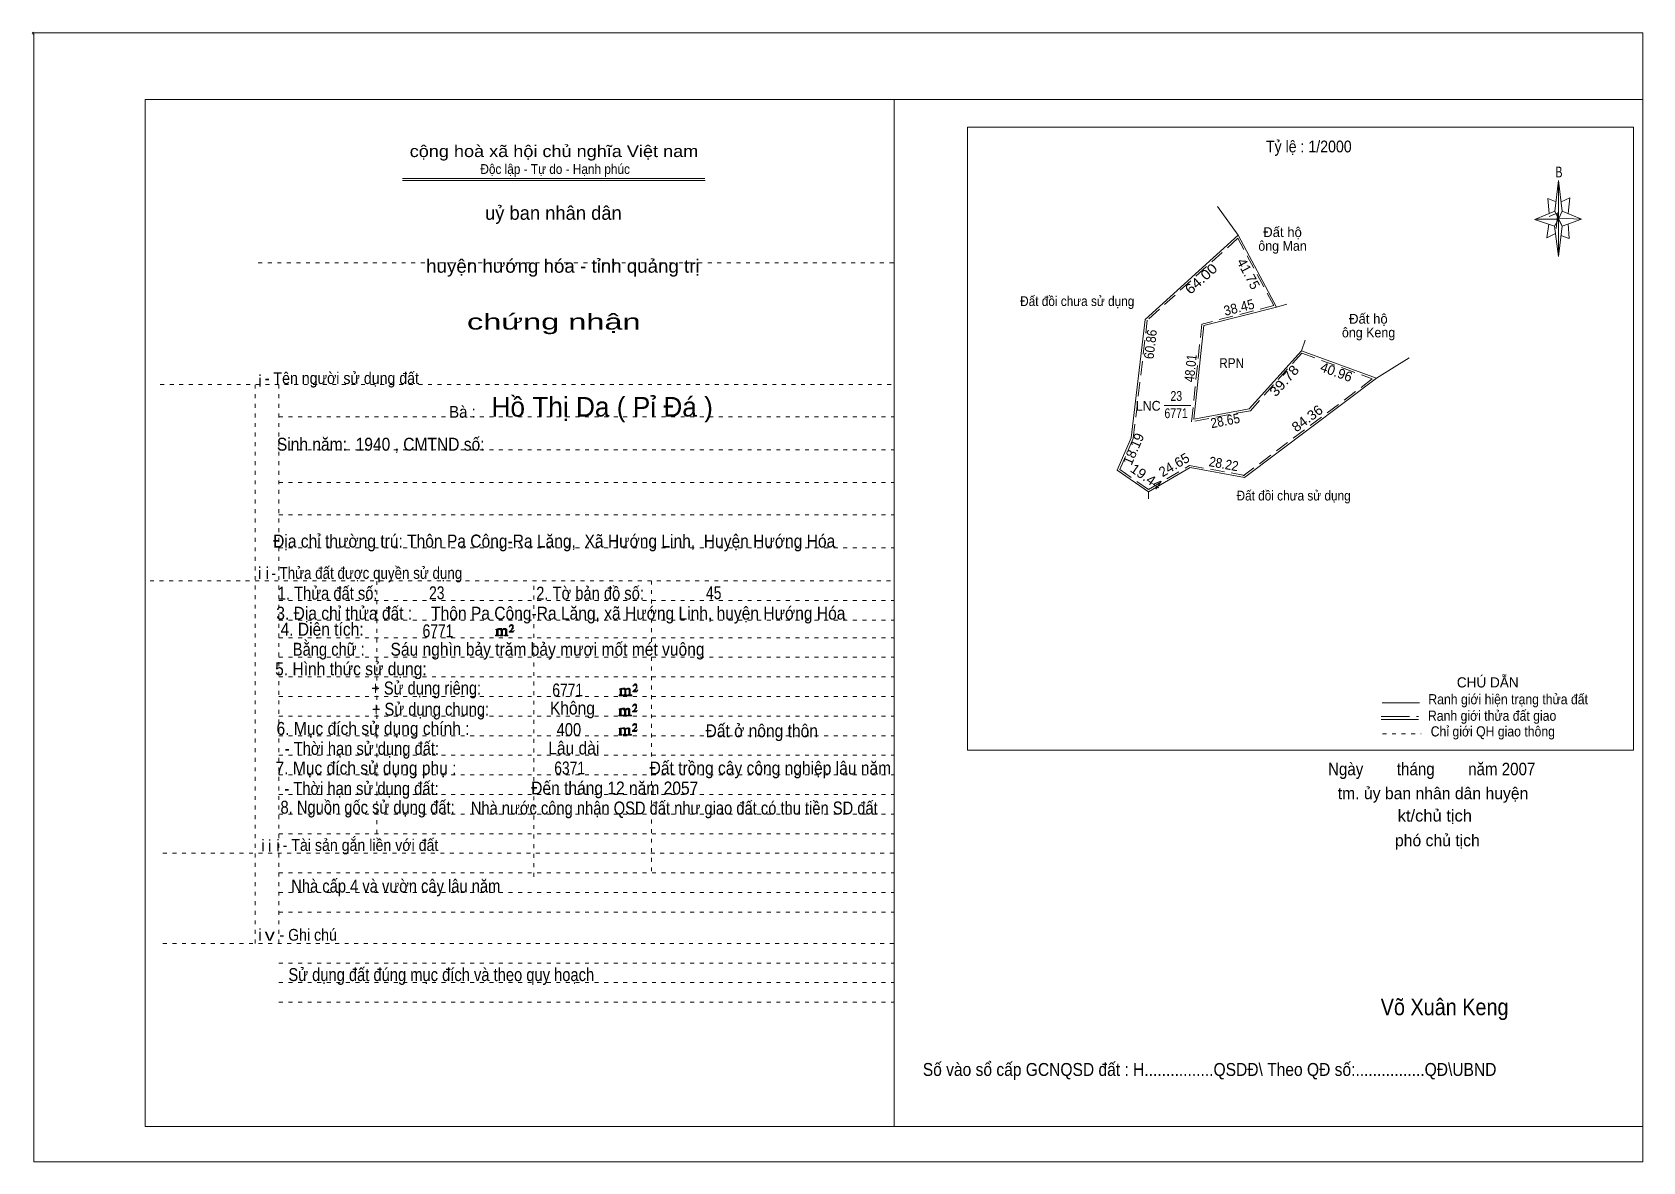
# Model space of a CAD drawing. Header units: centimetres. Extents: x -1.6 to 39.5, y -3.3 to 25.5.
import ezdxf
from ezdxf.enums import TextEntityAlignment as Align

# ---------------------------------------------------------------- set-up
doc = ezdxf.new("R2010")
doc.units = ezdxf.units.CM
doc.header["$LTSCALE"] = 0.12
for name, pattern in [('DOTTED', [1.5, 0.3, -1.2]), ('LONG_DASHED', [7.5, 6, -1.5]), ('MEDIUM_DASHED', [4.5, 3, -1.5])]:
    doc.linetypes.add(name, pattern=pattern)
for name, color, linetype, lineweight in [('1', 7, 'DOTTED', 13), ('10', 7, 'MEDIUM_DASHED', 13), ('13', 7, 'Continuous', 13), ('22', 7, 'Continuous', 13), ('4', 7, 'Continuous', 13), ('5', 7, 'Continuous', 13), ('50', 7, 'Continuous', 13)]:
    doc.layers.add(name, color=color, linetype=linetype, lineweight=lineweight)
doc.layers.add('30', color=7, linetype='Continuous')
doc.layers.add('33', color=7, linetype='Continuous')

msp = doc.modelspace()

# ---------------------------------------------------------------- hatches: boundary and pattern name
at = {"layer": '50'}
for points in [[(10.27, 10.13), (10.27, 10.12), (10.27, 10.11), (10.25, 10.11), (10.24, 10.11), (10.24, 10.1), (10.33, 10.1), (10.33, 10.11), (10.32, 10.11), (10.31, 10.11), (10.31, 10.12), (10.31, 10.13), (10.31, 10.24), (10.31, 10.25), (10.32, 10.26), (10.34, 10.26), (10.35, 10.26), (10.36, 10.26), (10.37, 10.25), (10.39, 10.22), (10.39, 10.13), (10.37, 10.12), (10.37, 10.11), (10.36, 10.11), (10.35, 10.11), (10.35, 10.1), (10.44, 10.1), (10.44, 10.11), (10.43, 10.11), (10.42, 10.11), (10.42, 10.12), (10.42, 10.13), (10.42, 10.24), (10.44, 10.26), (10.45, 10.26), (10.46, 10.26), (10.49, 10.26), (10.49, 10.25), (10.5, 10.24), (10.5, 10.22), (10.5, 10.13), (10.5, 10.12), (10.49, 10.11), (10.49, 10.11), (10.47, 10.11), (10.47, 10.1), (10.56, 10.1), (10.56, 10.11), (10.55, 10.11), (10.54, 10.11), (10.53, 10.12), (10.53, 10.13), (10.53, 10.2), (10.53, 10.25), (10.53, 10.26), (10.52, 10.27), (10.5, 10.28), (10.47, 10.28), (10.46, 10.28), (10.44, 10.27), (10.41, 10.25), (10.41, 10.26), (10.4, 10.28), (10.39, 10.28), (10.37, 10.28), (10.35, 10.28), (10.34, 10.28), (10.32, 10.26), (10.31, 10.26), (10.31, 10.25), (10.31, 10.25), (10.31, 10.26), (10.31, 10.28), (10.24, 10.26), (10.24, 10.26), (10.25, 10.26), (10.27, 10.25), (10.27, 10.24), (10.27, 10.23)], [(10.69, 10.19), (10.72, 10.24), (10.72, 10.24), (10.71, 10.22), (10.69, 10.22), (10.68, 10.22), (10.63, 10.22), (10.66, 10.26), (10.67, 10.27), (10.69, 10.28), (10.69, 10.3), (10.69, 10.32), (10.69, 10.34), (10.69, 10.35), (10.69, 10.37), (10.68, 10.38), (10.67, 10.38), (10.66, 10.39), (10.65, 10.39), (10.63, 10.38), (10.63, 10.38), (10.62, 10.37), (10.61, 10.35), (10.59, 10.33), (10.61, 10.33), (10.61, 10.35), (10.62, 10.35), (10.63, 10.36), (10.65, 10.36), (10.66, 10.36), (10.67, 10.35), (10.68, 10.35), (10.68, 10.32), (10.68, 10.3), (10.66, 10.28), (10.66, 10.26), (10.65, 10.25), (10.59, 10.2), (10.59, 10.19)], [(13.42, 8.61), (13.42, 8.6), (13.42, 8.59), (13.41, 8.59), (13.4, 8.59), (13.4, 8.57), (13.48, 8.57), (13.48, 8.59), (13.47, 8.59), (13.46, 8.59), (13.46, 8.6), (13.46, 8.61), (13.46, 8.72), (13.46, 8.73), (13.47, 8.74), (13.5, 8.74), (13.51, 8.74), (13.52, 8.74), (13.53, 8.73), (13.54, 8.69), (13.54, 8.61), (13.53, 8.6), (13.53, 8.59), (13.52, 8.59), (13.51, 8.59), (13.51, 8.57), (13.6, 8.57), (13.6, 8.59), (13.58, 8.59), (13.57, 8.59), (13.57, 8.6), (13.57, 8.61), (13.57, 8.72), (13.6, 8.74), (13.61, 8.74), (13.62, 8.74), (13.64, 8.74), (13.64, 8.73), (13.65, 8.72), (13.65, 8.69), (13.65, 8.61), (13.65, 8.6), (13.64, 8.59), (13.64, 8.59), (13.63, 8.59), (13.63, 8.57), (13.72, 8.57), (13.72, 8.59), (13.7, 8.59), (13.69, 8.59), (13.68, 8.6), (13.68, 8.61), (13.68, 8.68), (13.68, 8.73), (13.68, 8.74), (13.67, 8.75), (13.65, 8.76), (13.63, 8.76), (13.62, 8.76), (13.6, 8.75), (13.56, 8.73), (13.56, 8.74), (13.55, 8.76), (13.54, 8.76), (13.53, 8.76), (13.51, 8.76), (13.5, 8.76), (13.47, 8.74), (13.46, 8.74), (13.46, 8.73), (13.46, 8.73), (13.46, 8.74), (13.46, 8.76), (13.4, 8.74), (13.4, 8.74), (13.41, 8.74), (13.42, 8.73), (13.42, 8.72), (13.42, 8.71)], [(13.85, 8.67), (13.87, 8.72), (13.87, 8.72), (13.86, 8.69), (13.85, 8.69), (13.84, 8.69), (13.78, 8.69), (13.82, 8.74), (13.83, 8.75), (13.85, 8.76), (13.85, 8.78), (13.85, 8.79), (13.85, 8.82), (13.85, 8.83), (13.85, 8.85), (13.84, 8.86), (13.83, 8.86), (13.82, 8.87), (13.8, 8.87), (13.78, 8.86), (13.78, 8.86), (13.77, 8.85), (13.76, 8.83), (13.75, 8.81), (13.76, 8.81), (13.76, 8.83), (13.77, 8.83), (13.78, 8.84), (13.8, 8.84), (13.82, 8.84), (13.83, 8.83), (13.84, 8.83), (13.84, 8.79), (13.84, 8.78), (13.82, 8.76), (13.82, 8.74), (13.8, 8.73), (13.75, 8.68), (13.75, 8.67)], [(13.41, 8.09), (13.41, 8.08), (13.41, 8.07), (13.4, 8.07), (13.39, 8.07), (13.39, 8.06), (13.48, 8.06), (13.48, 8.07), (13.47, 8.07), (13.45, 8.07), (13.45, 8.08), (13.45, 8.09), (13.45, 8.2), (13.45, 8.21), (13.47, 8.23), (13.49, 8.23), (13.5, 8.23), (13.51, 8.23), (13.52, 8.21), (13.53, 8.18), (13.53, 8.09), (13.52, 8.08), (13.52, 8.07), (13.51, 8.07), (13.5, 8.07), (13.5, 8.06), (13.59, 8.06), (13.59, 8.07), (13.58, 8.07), (13.57, 8.07), (13.57, 8.08), (13.57, 8.09), (13.57, 8.2), (13.59, 8.23), (13.6, 8.23), (13.61, 8.23), (13.63, 8.23), (13.63, 8.21), (13.64, 8.2), (13.64, 8.18), (13.64, 8.09), (13.64, 8.08), (13.63, 8.07), (13.63, 8.07), (13.62, 8.07), (13.62, 8.06), (13.71, 8.06), (13.71, 8.07), (13.7, 8.07), (13.69, 8.07), (13.67, 8.08), (13.67, 8.09), (13.67, 8.17), (13.67, 8.21), (13.67, 8.23), (13.66, 8.24), (13.64, 8.25), (13.62, 8.25), (13.61, 8.25), (13.59, 8.24), (13.55, 8.21), (13.55, 8.23), (13.54, 8.25), (13.53, 8.25), (13.52, 8.25), (13.5, 8.25), (13.49, 8.25), (13.47, 8.23), (13.45, 8.23), (13.45, 8.21), (13.45, 8.21), (13.45, 8.23), (13.45, 8.25), (13.39, 8.23), (13.39, 8.23), (13.4, 8.23), (13.41, 8.21), (13.41, 8.2), (13.41, 8.19)], [(13.84, 8.16), (13.86, 8.2), (13.86, 8.2), (13.85, 8.18), (13.84, 8.18), (13.83, 8.18), (13.77, 8.18), (13.81, 8.23), (13.82, 8.24), (13.84, 8.25), (13.84, 8.27), (13.84, 8.28), (13.84, 8.3), (13.84, 8.31), (13.84, 8.34), (13.83, 8.35), (13.82, 8.35), (13.81, 8.36), (13.8, 8.36), (13.77, 8.35), (13.77, 8.35), (13.76, 8.34), (13.75, 8.31), (13.74, 8.29), (13.75, 8.29), (13.75, 8.31), (13.76, 8.31), (13.77, 8.33), (13.8, 8.33), (13.81, 8.33), (13.82, 8.31), (13.83, 8.31), (13.83, 8.28), (13.83, 8.27), (13.81, 8.25), (13.81, 8.23), (13.8, 8.21), (13.74, 8.17), (13.74, 8.16)], [(13.84, 7.66), (13.86, 7.71), (13.86, 7.71), (13.85, 7.68), (13.84, 7.68), (13.83, 7.68), (13.77, 7.68), (13.81, 7.73), (13.82, 7.74), (13.84, 7.75), (13.84, 7.77), (13.84, 7.78), (13.84, 7.81), (13.84, 7.82), (13.84, 7.84), (13.83, 7.85), (13.82, 7.85), (13.81, 7.86), (13.79, 7.86), (13.77, 7.85), (13.77, 7.85), (13.76, 7.84), (13.75, 7.82), (13.74, 7.8), (13.75, 7.8), (13.75, 7.82), (13.76, 7.82), (13.77, 7.83), (13.79, 7.83), (13.81, 7.83), (13.82, 7.82), (13.83, 7.82), (13.83, 7.78), (13.83, 7.77), (13.81, 7.75), (13.81, 7.73), (13.79, 7.72), (13.74, 7.67), (13.74, 7.66)], [(13.41, 7.6), (13.41, 7.59), (13.41, 7.58), (13.4, 7.58), (13.39, 7.58), (13.39, 7.56), (13.47, 7.56), (13.47, 7.58), (13.46, 7.58), (13.45, 7.58), (13.45, 7.59), (13.45, 7.6), (13.45, 7.71), (13.45, 7.72), (13.46, 7.73), (13.49, 7.73), (13.5, 7.73), (13.51, 7.73), (13.52, 7.72), (13.53, 7.68), (13.53, 7.6), (13.52, 7.59), (13.52, 7.58), (13.51, 7.58), (13.5, 7.58), (13.5, 7.56), (13.59, 7.56), (13.59, 7.58), (13.57, 7.58), (13.56, 7.58), (13.56, 7.59), (13.56, 7.6), (13.56, 7.71), (13.59, 7.73), (13.6, 7.73), (13.61, 7.73), (13.63, 7.73), (13.63, 7.72), (13.64, 7.71), (13.64, 7.68), (13.64, 7.6), (13.64, 7.59), (13.63, 7.58), (13.63, 7.58), (13.62, 7.58), (13.62, 7.56), (13.71, 7.56), (13.71, 7.58), (13.69, 7.58), (13.68, 7.58), (13.67, 7.59), (13.67, 7.6), (13.67, 7.67), (13.67, 7.72), (13.67, 7.73), (13.66, 7.74), (13.64, 7.75), (13.62, 7.75), (13.61, 7.75), (13.59, 7.74), (13.55, 7.72), (13.55, 7.73), (13.54, 7.75), (13.53, 7.75), (13.52, 7.75), (13.5, 7.75), (13.49, 7.75), (13.46, 7.73), (13.45, 7.73), (13.45, 7.72), (13.45, 7.72), (13.45, 7.73), (13.45, 7.75), (13.39, 7.73), (13.39, 7.73), (13.4, 7.73), (13.41, 7.72), (13.41, 7.71), (13.41, 7.7)]]:
    msp.add_hatch(color=256, dxfattribs=at).paths.add_polyline_path(points)

# ---------------------------------------------------------------- linework, layer by layer
at = {"layer": '1', "linetype": 'Continuous'}
for p, q in [((1.31, -2.42), (1.31, 23.78)), ((1.31, 23.78), (39.51, 23.78)), ((20.41, -2.42), (20.41, 23.78)), ((39.51, -2.42), (39.51, 23.78)), ((7.87, 21.76), (15.58, 21.76)), ((7.87, 21.71), (15.59, 21.71)), ((37.26, 20.55), (36.75, 20.72)), ((1.31, -2.42), (39.51, -2.42))]:
    msp.add_line(p, q, dxfattribs=at)
at = {"layer": '1'}
for p, q in [((4.19, 19.61), (20.41, 19.61)), ((1.69, 16.51), (20.41, 16.51)), ((4.11, 2.25), (4.11, 16.51)), ((4.72, 2.25), (4.72, 16.51)), ((4.72, 15.68), (20.41, 15.68)), ((4.72, 14.84), (20.41, 14.84)), ((4.72, 14.01), (20.41, 14.01)), ((4.72, 13.18), (20.41, 13.18)), ((4.72, 12.34), (20.41, 12.34)), ((1.43, 11.5), (20.41, 11.5)), ((7.22, 5.05), (7.22, 11.5)), ((11.22, 3.95), (11.22, 11.5)), ((14.22, 4.09), (14.22, 11.5)), ((4.72, 11), (20.41, 11)), ((4.72, 10.5), (20.41, 10.5)), ((4.72, 10.05), (20.41, 10.05)), ((4.72, 9.55), (20.41, 9.55)), ((4.72, 9.05), (20.41, 9.05)), ((4.72, 8.55), (20.41, 8.55)), ((4.72, 8.05), (20.41, 8.05)), ((4.72, 7.55), (20.41, 7.55)), ((4.72, 7.05), (20.41, 7.05)), ((4.72, 6.55), (20.41, 6.55)), ((4.72, 6.05), (20.41, 6.05)), ((4.72, 5.55), (20.41, 5.55)), ((4.72, 5.05), (20.41, 5.05)), ((1.76, 4.55), (20.41, 4.55)), ((4.72, 4.05), (20.41, 4.05)), ((4.72, 3.55), (20.41, 3.55)), ((4.72, 3.05), (20.41, 3.05)), ((1.76, 2.25), (20.41, 2.25)), ((4.72, 1.75), (20.41, 1.75)), ((4.72, 1.25), (20.41, 1.25)), ((4.72, 0.75), (20.41, 0.75))]:
    msp.add_line(p, q, dxfattribs=at)
at = {"layer": '1', "linetype": 'Continuous'}
msp.add_lwpolyline([(-1.53, -3.32), (39.51, -3.32), (39.51, 25.48), (-1.53, 25.48)], close=True, dxfattribs=at)
msp.add_lwpolyline([(37.27, 20.35), (37.06, 20.25), (37.11, 20.6)], dxfattribs=at)
at = {"layer": '10', "linetype": 'Continuous'}
for p, q in [((29.19, 20.32), (28.66, 21.05)), ((30.17, 18.48), (28.31, 18.01)), ((32.72, 16.67), (29.35, 14.14))]:
    msp.add_line(p, q, dxfattribs=at)
at = {"layer": '10'}
for p, q in [((29.18, 20.24), (26.87, 18.15)), ((30.1, 18.52), (29.18, 20.24)), ((30.1, 18.52), (28.26, 18.05)), ((26.51, 15.14), (26.87, 18.15)), ((30.81, 17.31), (32.61, 16.65)), ((32.61, 16.65), (29.32, 14.18)), ((26.17, 14.34), (26.51, 15.13)), ((26.9, 13.83), (26.17, 14.34))]:
    msp.add_line(p, q, dxfattribs=at)
at = {"layer": '10', "linetype": 'LONG_DASHED'}
for p, q in [((30.17, 18.48), (30.43, 18.56)), ((30.8, 17.37), (30.9, 17.64))]:
    msp.add_line(p, q, dxfattribs=at)
at = {"layer": '10', "linetype": 'Continuous'}
for points in [[(30.17, 18.48), (29.19, 20.32), (26.82, 18.17)], [(26.9, 13.77), (26.1, 14.32), (26.46, 15.15), (26.82, 18.17)], [(30.8, 17.37), (29.47, 15.89), (28.06, 15.62), (28.31, 18.01)], [(30.8, 17.37), (32.72, 16.67), (33.55, 17.19)], [(26.9, 13.77), (27.96, 14.39), (29.35, 14.14)]]:
    msp.add_lwpolyline(points, dxfattribs=at)
at = {"layer": '10'}
for points in [[(30.81, 17.31), (29.5, 15.84), (28, 15.56), (28.26, 18.05)], [(26.9, 13.83), (27.95, 14.44), (29.36, 14.19)]]:
    msp.add_lwpolyline(points, dxfattribs=at)
at = {"layer": '13'}
msp.add_line((27.3, 15.97), (27.98, 15.97), dxfattribs=at)
at = {"layer": '22'}
msp.add_line((26.9, 13.77), (26.9, 13.59), dxfattribs=at)
at = {"layer": '4'}
for p, q in [((32.86, 8.39), (33.81, 8.39)), ((32.84, 7.96), (33.79, 7.96))]:
    msp.add_line(p, q, dxfattribs=at)
at = {"layer": '4', "linetype": 'LONG_DASHED'}
msp.add_line((32.84, 8.04), (33.79, 8.04), dxfattribs=at)
at = {"layer": '4', "linetype": 'DOTTED'}
msp.add_line((32.87, 7.6), (33.86, 7.6), dxfattribs=at)
at = {"layer": '4'}
msp.add_lwpolyline([(22.28, 23.07), (39.27, 23.07), (39.27, 7.18), (22.28, 7.18)], close=True, dxfattribs=at)
msp.add_circle((-1.55, 25.47), 0.025, dxfattribs=at)
at = {"layer": '5'}
for p, q in [((37.27, 20.93), (37.36, 21.71)), ((37.45, 20.55), (37.36, 19.77)), ((37.45, 20.93), (37.95, 20.73)), ((37.61, 20.61), (37.63, 20.23)), ((37.63, 20.23), (37.42, 20.31))]:
    msp.add_line(p, q, dxfattribs=at)
for points in [[(37.36, 21.71), (37.45, 20.93), (37.36, 20.73)], [(37.36, 20.73), (36.77, 20.73), (37.27, 20.93), (37.45, 20.55), (37.95, 20.73), (37.36, 20.75)], [(37.36, 20.73), (37.36, 19.77), (37.26, 20.55)]]:
    msp.add_lwpolyline(points, close=True, dxfattribs=at)
for points in [[(37.3, 21.17), (37.09, 21.25), (37.12, 20.87)], [(37.43, 21.17), (37.65, 21.27), (37.61, 20.87)], [(37.36, 20.73), (37.27, 20.93), (36.77, 20.73)], [(37.12, 20.79), (37.34, 20.89), (37.3, 20.49)], [(37.36, 20.73), (37.45, 20.55), (37.95, 20.73)]]:
    msp.add_lwpolyline(points, dxfattribs=at)
at = {"layer": '50'}
for points in [[(10.27, 10.13), (10.27, 10.12), (10.27, 10.11), (10.25, 10.11), (10.24, 10.11), (10.24, 10.1), (10.33, 10.1), (10.33, 10.11), (10.32, 10.11), (10.31, 10.11), (10.31, 10.12), (10.31, 10.13), (10.31, 10.24), (10.31, 10.25), (10.32, 10.26), (10.34, 10.26), (10.35, 10.26), (10.36, 10.26), (10.37, 10.25), (10.39, 10.22), (10.39, 10.13), (10.37, 10.12), (10.37, 10.11), (10.36, 10.11), (10.35, 10.11), (10.35, 10.1), (10.44, 10.1), (10.44, 10.11), (10.43, 10.11), (10.42, 10.11), (10.42, 10.12), (10.42, 10.13), (10.42, 10.24), (10.44, 10.26), (10.45, 10.26), (10.46, 10.26), (10.49, 10.26), (10.49, 10.25), (10.5, 10.24), (10.5, 10.22), (10.5, 10.13), (10.5, 10.12), (10.49, 10.11), (10.49, 10.11), (10.47, 10.11), (10.47, 10.1), (10.56, 10.1), (10.56, 10.11), (10.55, 10.11), (10.54, 10.11), (10.53, 10.12), (10.53, 10.13), (10.53, 10.2), (10.53, 10.25), (10.53, 10.26), (10.52, 10.27), (10.5, 10.28), (10.47, 10.28), (10.46, 10.28), (10.44, 10.27), (10.41, 10.25), (10.41, 10.26), (10.4, 10.28), (10.39, 10.28), (10.37, 10.28), (10.35, 10.28), (10.34, 10.28), (10.32, 10.26), (10.31, 10.26), (10.31, 10.25), (10.31, 10.25), (10.31, 10.26), (10.31, 10.28), (10.24, 10.26), (10.24, 10.26), (10.25, 10.26), (10.27, 10.25), (10.27, 10.24), (10.27, 10.23)], [(10.69, 10.19), (10.72, 10.24), (10.72, 10.24), (10.71, 10.22), (10.69, 10.22), (10.68, 10.22), (10.63, 10.22), (10.66, 10.26), (10.67, 10.27), (10.69, 10.28), (10.69, 10.3), (10.69, 10.32), (10.69, 10.34), (10.69, 10.35), (10.69, 10.37), (10.68, 10.38), (10.67, 10.38), (10.66, 10.39), (10.65, 10.39), (10.63, 10.38), (10.63, 10.38), (10.62, 10.37), (10.61, 10.35), (10.59, 10.33), (10.61, 10.33), (10.61, 10.35), (10.62, 10.35), (10.63, 10.36), (10.65, 10.36), (10.66, 10.36), (10.67, 10.35), (10.68, 10.35), (10.68, 10.32), (10.68, 10.3), (10.66, 10.28), (10.66, 10.26), (10.65, 10.25), (10.59, 10.2), (10.59, 10.19)], [(13.42, 8.61), (13.42, 8.6), (13.42, 8.59), (13.41, 8.59), (13.4, 8.59), (13.4, 8.57), (13.48, 8.57), (13.48, 8.59), (13.47, 8.59), (13.46, 8.59), (13.46, 8.6), (13.46, 8.61), (13.46, 8.72), (13.46, 8.73), (13.47, 8.74), (13.5, 8.74), (13.51, 8.74), (13.52, 8.74), (13.53, 8.73), (13.54, 8.69), (13.54, 8.61), (13.53, 8.6), (13.53, 8.59), (13.52, 8.59), (13.51, 8.59), (13.51, 8.57), (13.6, 8.57), (13.6, 8.59), (13.58, 8.59), (13.57, 8.59), (13.57, 8.6), (13.57, 8.61), (13.57, 8.72), (13.6, 8.74), (13.61, 8.74), (13.62, 8.74), (13.64, 8.74), (13.64, 8.73), (13.65, 8.72), (13.65, 8.69), (13.65, 8.61), (13.65, 8.6), (13.64, 8.59), (13.64, 8.59), (13.63, 8.59), (13.63, 8.57), (13.72, 8.57), (13.72, 8.59), (13.7, 8.59), (13.69, 8.59), (13.68, 8.6), (13.68, 8.61), (13.68, 8.68), (13.68, 8.73), (13.68, 8.74), (13.67, 8.75), (13.65, 8.76), (13.63, 8.76), (13.62, 8.76), (13.6, 8.75), (13.56, 8.73), (13.56, 8.74), (13.55, 8.76), (13.54, 8.76), (13.53, 8.76), (13.51, 8.76), (13.5, 8.76), (13.47, 8.74), (13.46, 8.74), (13.46, 8.73), (13.46, 8.73), (13.46, 8.74), (13.46, 8.76), (13.4, 8.74), (13.4, 8.74), (13.41, 8.74), (13.42, 8.73), (13.42, 8.72), (13.42, 8.71)], [(13.85, 8.67), (13.87, 8.72), (13.87, 8.72), (13.86, 8.69), (13.85, 8.69), (13.84, 8.69), (13.78, 8.69), (13.82, 8.74), (13.83, 8.75), (13.85, 8.76), (13.85, 8.78), (13.85, 8.79), (13.85, 8.82), (13.85, 8.83), (13.85, 8.85), (13.84, 8.86), (13.83, 8.86), (13.82, 8.87), (13.8, 8.87), (13.78, 8.86), (13.78, 8.86), (13.77, 8.85), (13.76, 8.83), (13.75, 8.81), (13.76, 8.81), (13.76, 8.83), (13.77, 8.83), (13.78, 8.84), (13.8, 8.84), (13.82, 8.84), (13.83, 8.83), (13.84, 8.83), (13.84, 8.79), (13.84, 8.78), (13.82, 8.76), (13.82, 8.74), (13.8, 8.73), (13.75, 8.68), (13.75, 8.67)], [(13.41, 8.09), (13.41, 8.08), (13.41, 8.07), (13.4, 8.07), (13.39, 8.07), (13.39, 8.06), (13.48, 8.06), (13.48, 8.07), (13.47, 8.07), (13.45, 8.07), (13.45, 8.08), (13.45, 8.09), (13.45, 8.2), (13.45, 8.21), (13.47, 8.23), (13.49, 8.23), (13.5, 8.23), (13.51, 8.23), (13.52, 8.21), (13.53, 8.18), (13.53, 8.09), (13.52, 8.08), (13.52, 8.07), (13.51, 8.07), (13.5, 8.07), (13.5, 8.06), (13.59, 8.06), (13.59, 8.07), (13.58, 8.07), (13.57, 8.07), (13.57, 8.08), (13.57, 8.09), (13.57, 8.2), (13.59, 8.23), (13.6, 8.23), (13.61, 8.23), (13.63, 8.23), (13.63, 8.21), (13.64, 8.2), (13.64, 8.18), (13.64, 8.09), (13.64, 8.08), (13.63, 8.07), (13.63, 8.07), (13.62, 8.07), (13.62, 8.06), (13.71, 8.06), (13.71, 8.07), (13.7, 8.07), (13.69, 8.07), (13.67, 8.08), (13.67, 8.09), (13.67, 8.17), (13.67, 8.21), (13.67, 8.23), (13.66, 8.24), (13.64, 8.25), (13.62, 8.25), (13.61, 8.25), (13.59, 8.24), (13.55, 8.21), (13.55, 8.23), (13.54, 8.25), (13.53, 8.25), (13.52, 8.25), (13.5, 8.25), (13.49, 8.25), (13.47, 8.23), (13.45, 8.23), (13.45, 8.21), (13.45, 8.21), (13.45, 8.23), (13.45, 8.25), (13.39, 8.23), (13.39, 8.23), (13.4, 8.23), (13.41, 8.21), (13.41, 8.2), (13.41, 8.19)], [(13.84, 8.16), (13.86, 8.2), (13.86, 8.2), (13.85, 8.18), (13.84, 8.18), (13.83, 8.18), (13.77, 8.18), (13.81, 8.23), (13.82, 8.24), (13.84, 8.25), (13.84, 8.27), (13.84, 8.28), (13.84, 8.3), (13.84, 8.31), (13.84, 8.34), (13.83, 8.35), (13.82, 8.35), (13.81, 8.36), (13.8, 8.36), (13.77, 8.35), (13.77, 8.35), (13.76, 8.34), (13.75, 8.31), (13.74, 8.29), (13.75, 8.29), (13.75, 8.31), (13.76, 8.31), (13.77, 8.33), (13.8, 8.33), (13.81, 8.33), (13.82, 8.31), (13.83, 8.31), (13.83, 8.28), (13.83, 8.27), (13.81, 8.25), (13.81, 8.23), (13.8, 8.21), (13.74, 8.17), (13.74, 8.16)], [(13.84, 7.66), (13.86, 7.71), (13.86, 7.71), (13.85, 7.68), (13.84, 7.68), (13.83, 7.68), (13.77, 7.68), (13.81, 7.73), (13.82, 7.74), (13.84, 7.75), (13.84, 7.77), (13.84, 7.78), (13.84, 7.81), (13.84, 7.82), (13.84, 7.84), (13.83, 7.85), (13.82, 7.85), (13.81, 7.86), (13.79, 7.86), (13.77, 7.85), (13.77, 7.85), (13.76, 7.84), (13.75, 7.82), (13.74, 7.8), (13.75, 7.8), (13.75, 7.82), (13.76, 7.82), (13.77, 7.83), (13.79, 7.83), (13.81, 7.83), (13.82, 7.82), (13.83, 7.82), (13.83, 7.78), (13.83, 7.77), (13.81, 7.75), (13.81, 7.73), (13.79, 7.72), (13.74, 7.67), (13.74, 7.66)], [(13.41, 7.6), (13.41, 7.59), (13.41, 7.58), (13.4, 7.58), (13.39, 7.58), (13.39, 7.56), (13.47, 7.56), (13.47, 7.58), (13.46, 7.58), (13.45, 7.58), (13.45, 7.59), (13.45, 7.6), (13.45, 7.71), (13.45, 7.72), (13.46, 7.73), (13.49, 7.73), (13.5, 7.73), (13.51, 7.73), (13.52, 7.72), (13.53, 7.68), (13.53, 7.6), (13.52, 7.59), (13.52, 7.58), (13.51, 7.58), (13.5, 7.58), (13.5, 7.56), (13.59, 7.56), (13.59, 7.58), (13.57, 7.58), (13.56, 7.58), (13.56, 7.59), (13.56, 7.6), (13.56, 7.71), (13.59, 7.73), (13.6, 7.73), (13.61, 7.73), (13.63, 7.73), (13.63, 7.72), (13.64, 7.71), (13.64, 7.68), (13.64, 7.6), (13.64, 7.59), (13.63, 7.58), (13.63, 7.58), (13.62, 7.58), (13.62, 7.56), (13.71, 7.56), (13.71, 7.58), (13.69, 7.58), (13.68, 7.58), (13.67, 7.59), (13.67, 7.6), (13.67, 7.67), (13.67, 7.72), (13.67, 7.73), (13.66, 7.74), (13.64, 7.75), (13.62, 7.75), (13.61, 7.75), (13.59, 7.74), (13.55, 7.72), (13.55, 7.73), (13.54, 7.75), (13.53, 7.75), (13.52, 7.75), (13.5, 7.75), (13.49, 7.75), (13.46, 7.73), (13.45, 7.73), (13.45, 7.72), (13.45, 7.72), (13.45, 7.73), (13.45, 7.75), (13.39, 7.73), (13.39, 7.73), (13.4, 7.73), (13.41, 7.72), (13.41, 7.71), (13.41, 7.7)]]:
    msp.add_lwpolyline(points, close=True, dxfattribs=at)

# ---------------------------------------------------------------- texts
at = {"layer": '1'}
for s, height, width, p in [('cộng hoà xã hội chủ nghĩa Việt nam', 0.3, 1.15, (11.735, 22.31)), ('Độc lập - Tự do - Hạnh phúc', 0.25, 0.9, (11.765, 21.88)), ('chứng nhận', 0.4, 1.55, (11.73, 17.91)), ('- Tên người sử dụng đất', 0.3, 0.9, (6.325, 16.52)), ('- Thửa đất được quyền sử dụng', 0.3, 0.85, (6.96, 11.55)), ('- Tài sản gắn liền với đất ', 0.3, 0.9, (6.85, 4.61)), ('v', 0.3, 1.3, (4.485, 2.32)), ('- Ghi chú', 0.3, 0.9, (5.465, 2.32))]:
    msp.add_text(s, height=height, dxfattribs=dict(at, width=width)).set_placement(p, align=Align.CENTER)
for s, height, p in [('uỷ ban nhân dân', 0.35, (11.72, 20.71)), ('i', 0.3, (4.235, 16.45)), ('i', 0.3, (4.225, 11.55)), ('i', 0.3, (4.425, 11.55)), ('i', 0.3, (4.315, 4.6)), ('i', 0.3, (4.485, 4.59)), ('i', 0.3, (4.695, 4.6)), ('i', 0.3, (4.235, 2.32))]:
    msp.add_text(s, height=height, dxfattribs=at).set_placement(p, align=Align.CENTER)
at = {"layer": '10'}
for s, height, width, p in [('Tỷ lệ : 1/2000', 0.3, 0.9, (30.99, 22.43)), ('ông Man', 0.25, 0.95, (30.32, 19.92)), ('Đất đồi chưa sử dụng ', 0.25, 0.9, (25.125, 18.51)), ('ông Keng', 0.25, 0.95, (32.515, 17.71)), ('Đất đồi chưa sử dụng ', 0.25, 0.9, (30.645, 13.55)), ('Võ Xuân Keng', 0.42, 0.9, (34.455, 0.42))]:
    msp.add_text(s, height=height, dxfattribs=dict(at, width=width)).set_placement(p, align=Align.CENTER)
for s, height, p in [('Đất hộ', 0.25, (30.32, 20.27)), ('Đất hộ', 0.25, (32.51, 18.06)), ('Hồ Thị Da ( Pỉ Đá )', 0.5, (12.965, 15.69))]:
    msp.add_text(s, height=height, dxfattribs=at).set_placement(p, align=Align.CENTER)
at = {"layer": '10', "width": 0.9}
msp.add_text('RPN', height=0.25, dxfattribs=at).set_placement((29.34, 16.93), align=Align.RIGHT)
at = {"layer": '30'}
for s, rotation, width, p in [('64.00', 42.138, 1.15, (28.326, 19.112)), ('38.45', 14.029, 0.95, (29.24, 18.355)), ('60.86', 83.224, 0.9, (27.074, 17.52)), ('48.01', 84.107, 0.85, (28.097, 16.912)), ('39.78', 48.057, 1.1, (30.456, 16.521)), ('28.65', 10.863, 0.9, (28.881, 15.463)), ('84.36', 36.89, 1.05, (31.025, 15.544)), ('19.44', 325.476, 1.05, (26.774, 14.053)), ('28.22', 349.67, 0.9, (28.798, 14.361))]:
    msp.add_text(s, height=0.25, rotation=rotation, dxfattribs=dict(at, width=width)).set_placement(p, align=Align.CENTER)
for s, rotation, p in [('41.75', 298.063, (29.341, 19.274)), ('40.96', 339.924, (31.652, 16.71)), ('18.19', 66.508, (26.633, 14.815)), ('24.65', 30.466, (27.617, 14.351))]:
    msp.add_text(s, height=0.25, rotation=rotation, dxfattribs=at).set_placement(p, align=Align.CENTER)
at = {"layer": '33', "width": 0.95}
msp.add_text('LNC', height=0.25, dxfattribs=at).set_placement((27.21, 15.84), align=Align.RIGHT)
at = {"layer": '33', "width": 0.8}
for s, p in [('23', (27.61, 16.09)), ('6771', (27.605, 15.65))]:
    msp.add_text(s, height=0.25, dxfattribs=at).set_placement(p, align=Align.CENTER)
at = {"layer": '4'}
msp.add_text('CHÚ DẪN', height=0.2591, dxfattribs=at).set_placement((35.555, 8.78), align=Align.CENTER)
at = {"layer": '4', "width": 0.9}
for s, p in [('Ranh giới hiện trạng thửa đất', (36.075, 8.35)), ('Ranh giới thửa đất giao ', (35.71, 7.93)), ('Chỉ giới QH giao thông', (35.685, 7.53))]:
    msp.add_text(s, height=0.2591, dxfattribs=at).set_placement(p, align=Align.CENTER)
at = {"layer": '5', "width": 0.75}
msp.add_text('B', height=0.276, dxfattribs=at).set_placement((37.37, 21.79), align=Align.CENTER)
at = {"layer": '50'}
for s, height, width, p in [('  huyện hướng hóa - tỉnh quảng trị', 0.34, 1.05, (11.83, 19.36)), ('Bà :', 0.3, 0.95, (9.4, 15.66)), ('Sinh năm:  1940 , CMTND số: ', 0.33, 0.9, (7.37, 14.82)), ('Địa chỉ thường trú: Thôn Pa Công-Ra Lăng,  Xã Hướng Linh,  Huyện Hướng Hóa', 0.33, 0.9, (11.74, 12.35)), ('1. Thửa đất số:  ', 0.33, 0.85, (6.065, 11.02)), ('23', 0.33, 0.8, (8.745, 11.03)), ('2. Tờ bản đồ số:  ', 0.33, 0.85, (12.76, 11.02)), ('45', 0.33, 0.8, (15.81, 11.03)), ('3. Địa chỉ thửa đất : ', 0.33, 0.9, (6.44, 10.51)), ('Thôn Pa Công-Ra Lăng, xã Hướng Linh, huyện Hướng Hóa', 0.33, 0.9, (13.885, 10.51)), ('4. Diện tích: ', 0.33, 0.9, (5.875, 10.1)), ('6771', 0.33, 0.8, (8.775, 10.06)), ('Bằng chữ :', 0.33, 0.85, (5.99, 9.59)), ('Sáu nghìn bảy trăm bảy mươi mốt mét vuông', 0.33, 0.9, (11.57, 9.59)), ('5. Hình thức sử dụng:', 0.33, 0.9, (6.555, 9.09)), ('+ Sử dụng riêng:', 0.33, 0.85, (8.475, 8.6)), ('6771', 0.33, 0.8, (12.085, 8.55)), ('+ Sử dụng chung:', 0.33, 0.85, (8.585, 8.06)), ('Không', 0.33, 0.9, (12.205, 8.09)), ('6. Mục đích sử dụng chính :', 0.33, 0.9, (7.12, 7.57)), ('400', 0.33, 0.85, (12.115, 7.54)), ('Đất ở nông thôn', 0.33, 0.9, (17.035, 7.51)), ('- Thời hạn sử dụng đất:', 0.33, 0.85, (6.835, 7.06)), ('Lâu dài', 0.33, 0.9, (12.24, 7.07)), ('7. Mục đích sử dụng phụ :', 0.33, 0.9, (6.94, 6.56)), ('6371', 0.33, 0.8, (12.135, 6.56)), ('Đất trồng cây công nghiệp lâu năm', 0.33, 0.9, (17.255, 6.56)), ('Ngày        tháng        năm 2007', 0.32, 0.9, (34.125, 6.54)), ('- Thời hạn sử dụng đất:', 0.33, 0.85, (6.825, 6.04)), ('Đến tháng 12 năm 2057', 0.33, 0.9, (13.285, 6.05)), ('8. Nguồn gốc sử dụng đất:', 0.33, 0.85, (6.98, 5.56)), ('Nhà nước công nhận QSD đất như giao đất có thu tiền SD đất ', 0.33, 0.85, (14.855, 5.54)), ('kt/chủ tịch', 0.3, 1.05, (34.205, 5.36)), ('Nhà cấp 4 và vườn cây lâu năm', 0.33, 0.85, (7.7, 3.55)), ('Sử dụng đất đúng mục đích và theo quy hoạch', 0.33, 0.85, (8.86, 1.29)), ('Số vào sổ cấp GCNQSD đất : H................QSDĐ\\ Theo QĐ số:................QĐ\\UBND', 0.33, 0.9, (28.46, -1.13))]:
    msp.add_text(s, height=height, dxfattribs=dict(at, width=width)).set_placement(p, align=Align.CENTER)
for s, p in [('tm. ủy ban nhân dân huyện ', (34.215, 5.93)), ('phó chủ tịch', (34.27, 4.73))]:
    msp.add_text(s, height=0.3, dxfattribs=at).set_placement(p, align=Align.CENTER)

doc.saveas('drawing.dxf')
